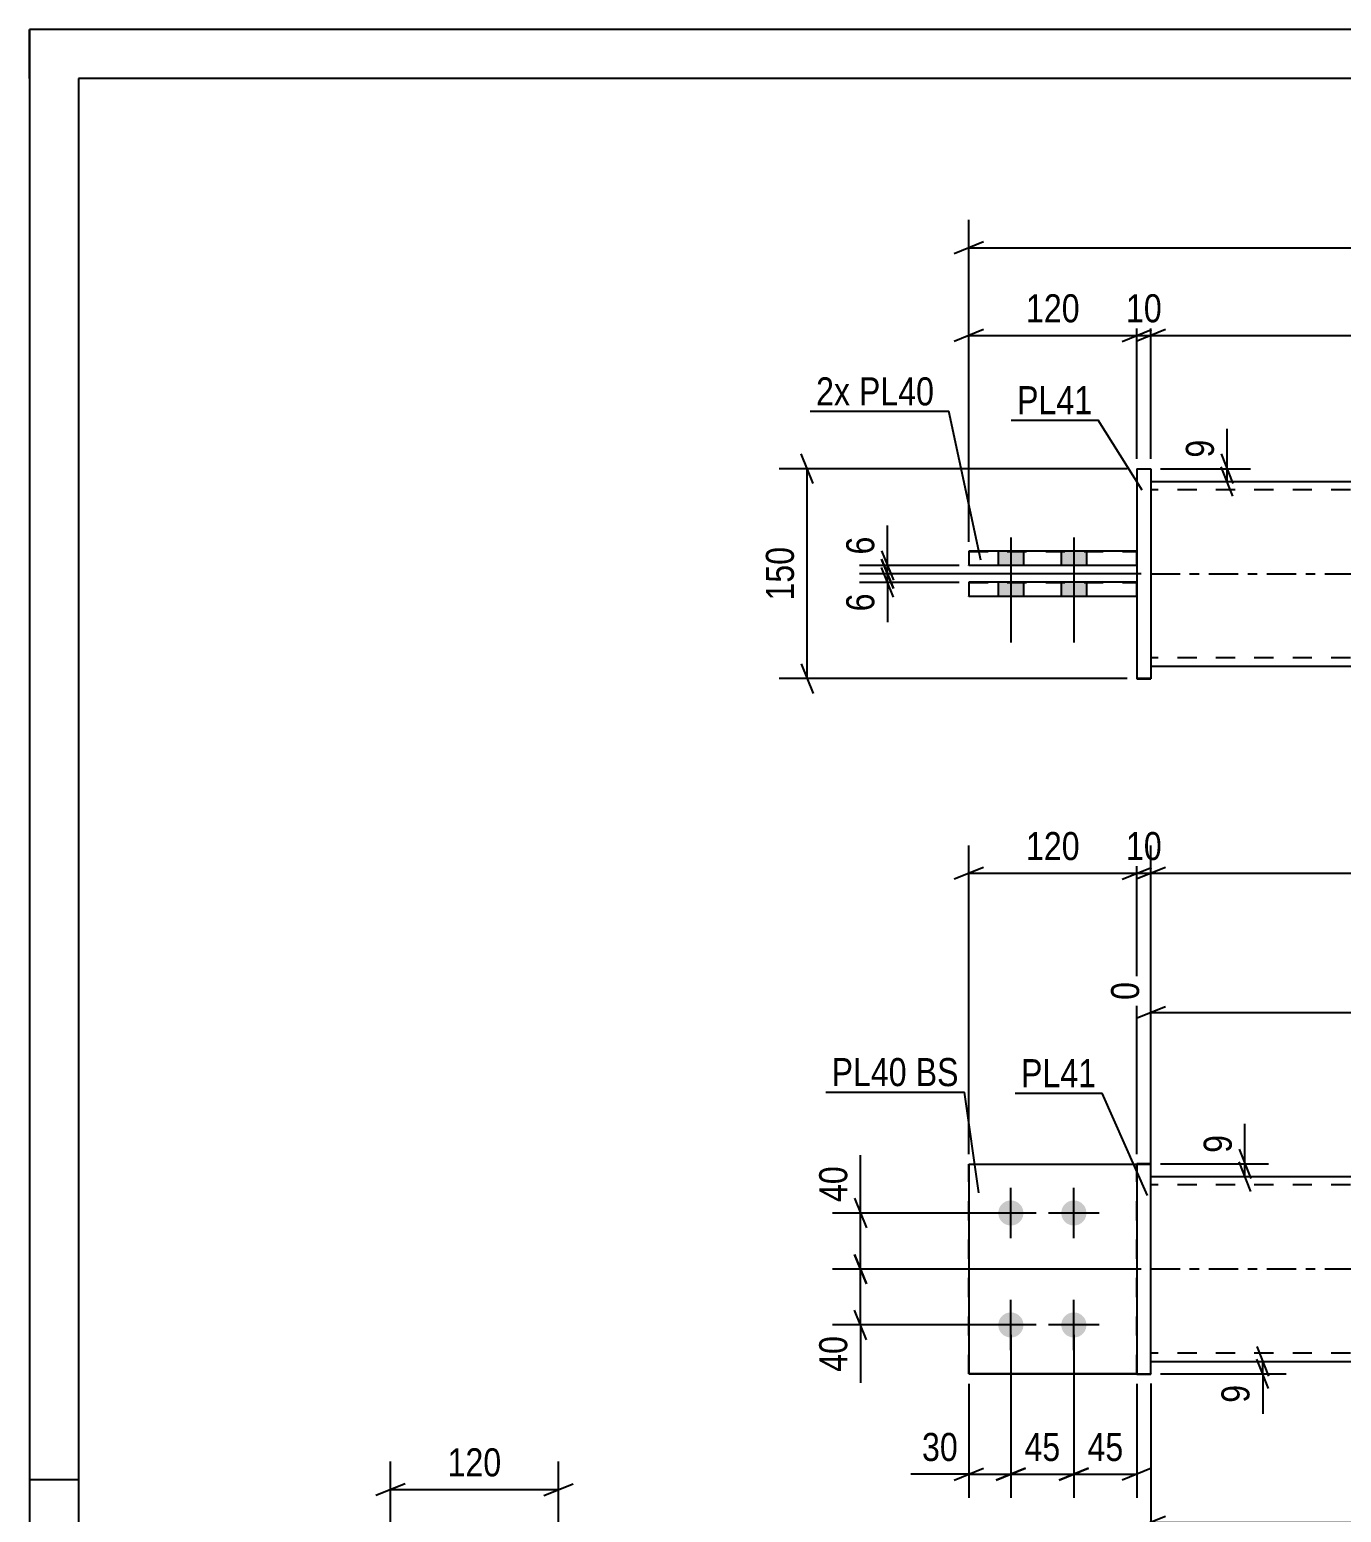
# Model space of a CAD drawing. Header units: millimetres. Extents: x 0 to 420, y 0 to 297.
# Drawn here: x 0 to 133.8, y 145.7 to 297 of the extents above; entities that cross this region are included whole.
import ezdxf

# ---------------------------------------------------------------- set-up
doc = ezdxf.new("R2010")
doc.units = ezdxf.units.MM
doc.linetypes.add('DXK_LINE_DOT2', pattern=[3.9198, 1.9599, -1.9599])
doc.linetypes.add('DXK_LINE_DOT3', pattern=[5.9187, 2.979, -0.9799, 0.9799, -0.9799])
doc.styles.add('Arial Narrow', font='ARIALN.TTF', dxfattribs={"height": 0.2})

# ---------------------------------------------------------------- blocks, each defined once
blk = doc.blocks.new('Unknown-585758376-1128')
at = {"color": 5, "linetype": 'Continuous'}
for p, q in [((420, 297), (0, 297)), ((0, 297), (0, 0)), ((0, 292), (0, 297)), ((415, 292), (5, 292)), ((5, 292), (5, 5)), ((5, 149), (0, 149))]:
    blk.add_line(p, q, dxfattribs=at)
blk = doc.blocks.new('Part-585758376-1943 - 1919')
at = {"color": 2, "linetype": 'Continuous'}
for p, q in [((114.4, 181.24), (112.97, 181.24)), ((112.97, 181.24), (112.97, 159.78)), ((114.4, 159.78), (114.4, 181.24)), ((112.97, 159.81), (114.4, 159.81)), ((112.97, 159.78), (114.4, 159.78)), ((114.4, 159.81), (114.4, 159.78))]:
    blk.add_line(p, q, dxfattribs=at)
at = {"color": 7, "linetype": 'DXK_LINE_DOT2'}
blk.add_line((112.97, 181.2), (114.4, 181.2), dxfattribs=at)
blk = doc.blocks.new('Bolt-585758376-1927 - 1919')
at = {"linetype": 'Continuous'}
for points in [[(100.12, 174.94), (99.85, 174.97), (99.59, 175.05), (99.36, 175.18), (99.16, 175.36), (99, 175.58), (98.89, 175.83), (98.84, 176.09), (98.84, 176.36), (98.89, 176.62), (99, 176.87), (99.16, 177.08), (99.36, 177.26), (99.59, 177.4), (99.85, 177.48), (100.12, 177.51), (100.38, 177.48), (100.64, 177.4), (100.87, 177.26), (101.07, 177.08), (101.23, 176.87), (101.34, 176.62), (101.39, 176.36), (101.39, 176.09), (101.34, 175.83), (101.23, 175.58), (101.07, 175.36), (100.87, 175.18), (100.64, 175.05), (100.38, 174.97)], [(106.54, 174.94), (106.28, 174.97), (106.02, 175.05), (105.79, 175.18), (105.59, 175.36), (105.43, 175.58), (105.32, 175.83), (105.27, 176.09), (105.27, 176.36), (105.32, 176.62), (105.43, 176.87), (105.59, 177.08), (105.79, 177.26), (106.02, 177.4), (106.28, 177.48), (106.54, 177.51), (106.81, 177.48), (107.07, 177.4), (107.3, 177.26), (107.5, 177.08), (107.66, 176.87), (107.77, 176.62), (107.82, 176.36), (107.82, 176.09), (107.77, 175.83), (107.66, 175.58), (107.5, 175.36), (107.3, 175.18), (107.07, 175.05), (106.81, 174.97)], [(100.12, 163.51), (99.85, 163.54), (99.59, 163.62), (99.36, 163.75), (99.16, 163.93), (99, 164.15), (98.89, 164.4), (98.84, 164.66), (98.84, 164.93), (98.89, 165.19), (99, 165.44), (99.16, 165.65), (99.36, 165.83), (99.59, 165.97), (99.85, 166.05), (100.12, 166.08), (100.38, 166.05), (100.64, 165.97), (100.87, 165.83), (101.07, 165.65), (101.23, 165.44), (101.34, 165.19), (101.39, 164.93), (101.39, 164.66), (101.34, 164.4), (101.23, 164.15), (101.07, 163.93), (100.87, 163.75), (100.64, 163.62), (100.38, 163.54)], [(106.54, 163.51), (106.28, 163.54), (106.02, 163.62), (105.79, 163.75), (105.59, 163.93), (105.43, 164.15), (105.32, 164.4), (105.27, 164.66), (105.27, 164.93), (105.32, 165.19), (105.43, 165.44), (105.59, 165.65), (105.79, 165.83), (106.02, 165.97), (106.28, 166.05), (106.54, 166.08), (106.81, 166.05), (107.07, 165.97), (107.3, 165.83), (107.5, 165.65), (107.66, 165.44), (107.77, 165.19), (107.82, 164.93), (107.82, 164.66), (107.77, 164.4), (107.66, 164.15), (107.5, 163.93), (107.3, 163.75), (107.07, 163.62), (106.81, 163.54)]]:
    blk.add_hatch(color=1, dxfattribs=at).paths.add_polyline_path(points)
at = {"color": 1, "linetype": 'Continuous'}
for p, q in [((100.12, 173.65), (100.12, 178.79)), ((106.54, 173.65), (106.54, 178.79)), ((102.69, 176.22), (97.54, 176.22)), ((109.12, 176.22), (103.97, 176.22)), ((100.12, 162.22), (100.12, 167.36)), ((106.54, 162.22), (106.54, 167.36)), ((102.69, 164.79), (97.54, 164.79)), ((109.12, 164.79), (103.97, 164.79))]:
    blk.add_line(p, q, dxfattribs=at)
blk = doc.blocks.new('Part-585758376-1948 - 1919')
at = {"color": 7, "linetype": 'DXK_LINE_DOT2'}
for p, q in [((95.83, 181.22), (112.97, 181.22)), ((95.83, 181.22), (112.97, 181.22)), ((95.83, 159.79), (95.83, 181.22)), ((112.97, 181.22), (112.97, 181.22)), ((112.97, 159.79), (112.97, 181.22)), ((95.83, 159.79), (95.83, 159.79)), ((95.83, 159.79), (95.83, 159.79))]:
    blk.add_line(p, q, dxfattribs=at)
at = {"color": 2, "linetype": 'Continuous'}
for p, q in [((95.83, 159.79), (112.97, 159.79)), ((112.97, 159.79), (95.83, 159.79)), ((95.83, 159.79), (95.83, 159.79)), ((112.97, 159.79), (112.97, 159.79))]:
    blk.add_line(p, q, dxfattribs=at)
blk = doc.blocks.new('Part-585758376-1953 - 1919')
at = {"color": 2, "linetype": 'Continuous'}
for p, q in [((95.83, 181.22), (112.97, 181.22)), ((95.83, 181.22), (95.83, 159.79)), ((95.83, 159.79), (112.97, 159.79)), ((112.97, 159.79), (95.83, 159.79)), ((112.97, 159.79), (112.97, 159.81))]:
    blk.add_line(p, q, dxfattribs=at)
at = {"color": 7, "linetype": 'DXK_LINE_DOT2'}
for p, q in [((95.83, 181.22), (112.97, 181.22)), ((112.97, 181.22), (112.97, 181.22)), ((112.97, 181.22), (112.97, 159.79)), ((95.83, 159.79), (95.83, 159.79)), ((95.83, 159.79), (95.83, 159.79))]:
    blk.add_line(p, q, dxfattribs=at)
blk = doc.blocks.new('Part-585758376-1968 - 1919')
at = {"linetype": 'Continuous'}
blk.add_hatch(color=2, dxfattribs=at).paths.add_polyline_path([(144.97, 161.08), (144.17, 162.48), (145.77, 162.48)])
at = {"color": 2, "linetype": 'Continuous'}
for p, q in [((114.4, 179.93), (236.67, 179.93)), ((144.97, 161.08), (144.17, 162.48)), ((144.17, 162.48), (145.77, 162.48)), ((145.77, 162.48), (144.97, 161.08)), ((114.4, 161.08), (236.67, 161.08))]:
    blk.add_line(p, q, dxfattribs=at)
at = {"color": 7, "linetype": 'DXK_LINE_DOT2'}
for p, q in [((114.4, 161.08), (114.4, 179.93)), ((236.67, 179.08), (114.4, 179.08)), ((236.67, 179.93), (236.67, 161.08)), ((236.67, 161.93), (114.4, 161.93))]:
    blk.add_line(p, q, dxfattribs=at)
at = {"color": 7, "linetype": 'DXK_LINE_DOT3'}
blk.add_line((114.4, 170.51), (236.67, 170.51), dxfattribs=at)
at = {"color": 2, "linetype": 'Continuous'}
blk.add_circle((144.97, 161.98), 1, dxfattribs=at)
blk = doc.blocks.new('Part-585758376-2286 - 2280')
at = {"color": 2, "linetype": 'Continuous'}
for p, q in [((112.97, 240.62), (95.83, 240.62)), ((95.83, 240.62), (95.83, 239.19)), ((95.83, 239.19), (112.97, 239.19)), ((95.83, 239.16), (95.83, 239.19)), ((95.83, 239.19), (95.83, 239.16)), ((112.97, 239.16), (95.83, 239.16)), ((112.97, 239.19), (112.97, 240.62))]:
    blk.add_line(p, q, dxfattribs=at)
at = {"color": 7, "linetype": 'DXK_LINE_DOT2'}
for p, q in [((95.83, 240.59), (112.97, 240.59)), ((112.97, 239.19), (112.97, 239.16)), ((112.97, 239.16), (112.97, 239.19))]:
    blk.add_line(p, q, dxfattribs=at)
blk = doc.blocks.new('Part-585758376-2301 - 2280')
at = {"linetype": 'Continuous'}
blk.add_hatch(color=2, dxfattribs=at).paths.add_polyline_path([(144.97, 241.46), (144.17, 242.86), (145.77, 242.86)])
at = {"color": 2, "linetype": 'Continuous'}
for p, q in [((114.4, 250.89), (236.67, 250.89)), ((144.97, 241.46), (144.17, 242.86)), ((144.17, 242.86), (145.77, 242.86)), ((145.77, 242.86), (144.97, 241.46)), ((114.4, 232.03), (236.67, 232.03))]:
    blk.add_line(p, q, dxfattribs=at)
at = {"color": 7, "linetype": 'DXK_LINE_DOT2'}
for p, q in [((114.4, 250.89), (114.4, 232.03)), ((236.67, 250.03), (114.4, 250.03)), ((236.67, 250.89), (236.67, 232.03)), ((236.67, 232.89), (114.4, 232.89))]:
    blk.add_line(p, q, dxfattribs=at)
at = {"color": 7, "linetype": 'DXK_LINE_DOT3'}
blk.add_line((114.4, 241.46), (236.67, 241.46), dxfattribs=at)
at = {"color": 2, "linetype": 'Continuous'}
blk.add_circle((144.97, 242.36), 1, dxfattribs=at)
blk = doc.blocks.new('Part-585758376-2316 - 2280')
at = {"color": 2, "linetype": 'Continuous'}
for p, q in [((112.97, 243.76), (95.83, 243.76)), ((95.83, 243.76), (95.83, 242.33)), ((112.97, 242.33), (112.97, 243.76)), ((95.83, 242.33), (112.97, 242.33)), ((95.83, 242.3), (95.83, 242.33)), ((95.83, 242.33), (95.83, 242.3)), ((112.97, 242.3), (95.83, 242.3))]:
    blk.add_line(p, q, dxfattribs=at)
at = {"color": 7, "linetype": 'DXK_LINE_DOT2'}
for p, q in [((95.83, 243.73), (112.97, 243.73)), ((112.97, 242.3), (112.97, 242.33)), ((112.97, 242.33), (112.97, 242.3))]:
    blk.add_line(p, q, dxfattribs=at)
blk = doc.blocks.new('Part-585758376-2321 - 2280')
at = {"color": 2, "linetype": 'Continuous'}
for p, q in [((112.97, 252.19), (114.4, 252.19)), ((112.97, 252.19), (112.97, 230.76)), ((114.4, 252.19), (114.4, 230.73)), ((114.4, 230.76), (112.97, 230.76)), ((112.97, 230.76), (112.97, 230.73)), ((112.97, 230.76), (112.97, 230.73)), ((112.97, 230.73), (114.4, 230.73))]:
    blk.add_line(p, q, dxfattribs=at)
at = {"color": 7, "linetype": 'DXK_LINE_DOT2'}
for p, q in [((112.97, 252.16), (114.4, 252.16)), ((114.4, 252.16), (114.4, 252.19))]:
    blk.add_line(p, q, dxfattribs=at)
blk = doc.blocks.new('Bolt-585758376-2322 - 2280')
at = {"linetype": 'Continuous'}
for points in [[(98.83, 242.33), (101.4, 242.33), (101.4, 243.75), (98.83, 243.75)], [(98.83, 242.31), (101.4, 242.31), (101.4, 243.74), (98.83, 243.74)], [(105.26, 242.33), (107.83, 242.33), (107.83, 243.75), (105.26, 243.75)], [(105.26, 242.31), (107.83, 242.31), (107.83, 243.74), (105.26, 243.74)], [(98.83, 239.18), (101.4, 239.18), (101.4, 240.61), (98.83, 240.61)], [(98.83, 239.17), (101.4, 239.17), (101.4, 240.6), (98.83, 240.6)], [(105.26, 239.18), (107.83, 239.18), (107.83, 240.61), (105.26, 240.61)], [(105.26, 239.17), (107.83, 239.17), (107.83, 240.6), (105.26, 240.6)]]:
    blk.add_hatch(color=1, dxfattribs=at).paths.add_polyline_path(points)
at = {"color": 1, "linetype": 'Continuous'}
for p, q in [((100.12, 245.18), (100.12, 234.47)), ((100.12, 245.17), (100.12, 234.45)), ((106.54, 245.18), (106.54, 234.47)), ((106.54, 245.17), (106.54, 234.45)), ((98.83, 243.75), (98.83, 242.33)), ((98.83, 243.74), (98.83, 242.31)), ((101.4, 243.75), (101.4, 242.33)), ((101.4, 243.74), (101.4, 242.31)), ((105.26, 243.75), (105.26, 242.33)), ((105.26, 243.74), (105.26, 242.31)), ((107.83, 243.75), (107.83, 242.33)), ((107.83, 243.74), (107.83, 242.31)), ((98.83, 240.61), (98.83, 239.18)), ((98.83, 240.6), (98.83, 239.17)), ((101.4, 240.61), (101.4, 239.18)), ((101.4, 240.6), (101.4, 239.17)), ((105.26, 240.61), (105.26, 239.18)), ((105.26, 240.6), (105.26, 239.17)), ((107.83, 240.61), (107.83, 239.18)), ((107.83, 240.6), (107.83, 239.17))]:
    blk.add_line(p, q, dxfattribs=at)
blk = doc.blocks.new('StraightDimension-585758376-1584 - 1561')
at = {"color": 7, "linetype": 'Continuous'}
for p, q in [((36.81, 131.17), (36.81, 150.84)), ((53.96, 131.17), (53.96, 150.84)), ((38.31, 148.59), (35.31, 147.39)), ((52.46, 147.39), (55.46, 148.59)), ((36.81, 147.99), (53.96, 147.99))]:
    blk.add_line(p, q, dxfattribs=at)
at = {"color": 0}
blk.add_wipeout([(48.73, 148.74), (48.73, 152.94), (42.04, 152.94), (42.04, 148.74)], dxfattribs=at)
at = {"color": 3, "style": 'Arial Narrow'}
blk.add_text('120', height=2.863, dxfattribs=at).set_placement((42.64, 149.34))
blk = doc.blocks.new('StraightDimension-585758376-2189 - 1919')
at = {"color": 7, "linetype": 'Continuous'}
for p, q in [((114.4, 158.81), (114.4, 141.51)), ((236.67, 157.36), (236.67, 137.85)), ((115.9, 145.24), (112.9, 144.04)), ((114.4, 144.64), (236.67, 144.64)), ((235.17, 144.04), (238.17, 145.24))]:
    blk.add_line(p, q, dxfattribs=at)
at = {"color": 0}
blk.add_wipeout([(178.88, 145.39), (178.88, 149.59), (172.19, 149.59), (172.19, 145.39)], dxfattribs=at)
at = {"color": 0, "linetype": 'Continuous'}
for points in [[(113.8, 143.94), (109.6, 143.94), (109.6, 140.91), (113.8, 140.91)], [(236.07, 143.94), (231.87, 143.94), (231.87, 137.25), (236.07, 137.25)]]:
    blk.add_wipeout(points, dxfattribs=at)
at = {"color": 3, "style": 'Arial Narrow'}
blk.add_text('856', height=2.863, dxfattribs=at).set_placement((172.79, 145.99))
at = {"color": 3, "linetype": 'Continuous', "style": 'Arial Narrow'}
for s, height, p in [('0', 2.86, (113.2, 141.51)), ('856', 2.863, (235.47, 137.85))]:
    blk.add_text(s, height=height, rotation=90.0002, dxfattribs=at).set_placement(p)
blk = doc.blocks.new('StraightDimension-585758376-2207 - 1919')
at = {"color": 7, "linetype": 'Continuous'}
for p, q in [((100.12, 163.79), (100.12, 147.16)), ((106.54, 163.79), (106.54, 147.16)), ((98.62, 148.96), (101.62, 150.16)), ((108.04, 150.16), (105.04, 148.96)), ((100.12, 149.56), (106.54, 149.56))]:
    blk.add_line(p, q, dxfattribs=at)
at = {"color": 0}
blk.add_wipeout([(105.76, 150.31), (105.76, 154.51), (100.9, 154.51), (100.9, 150.31)], dxfattribs=at)
at = {"color": 3, "style": 'Arial Narrow'}
blk.add_text('45', height=2.863, dxfattribs=at).set_placement((101.5, 150.91))
blk = doc.blocks.new('StraightDimension-585758376-2144 - 1919')
at = {"color": 7, "linetype": 'Continuous'}
for p, q in [((84.17, 171.99), (85.37, 168.99)), ((113.4, 170.49), (81.92, 170.49)), ((84.77, 164.79), (84.77, 170.49)), ((85.37, 163.29), (84.17, 166.29)), ((99.12, 164.79), (81.92, 164.79))]:
    blk.add_line(p, q, dxfattribs=at)
at = {"color": 0}
blk.add_wipeout([(84.02, 164.27), (79.82, 164.27), (79.82, 159.41), (84.02, 159.41)], dxfattribs=at)
at = {"color": 7, "linetype": 'Continuous'}
blk.add_line((84.77, 164.79), (84.77, 158.88), dxfattribs=at)
blk.add_line((84.77, 164.79), (84.77, 158.88), dxfattribs=at)
at = {"color": 3, "style": 'Arial Narrow'}
blk.add_text('40', height=2.863, rotation=90.0002, dxfattribs=at).set_placement((83.42, 160.01))
blk = doc.blocks.new('StraightDimension-585758376-1971 - 1919')
at = {"color": 7, "linetype": 'Continuous'}
for p, q in [((95.83, 182.22), (95.83, 213.74)), ((112.97, 182.22), (112.97, 213.74)), ((97.33, 211.49), (94.33, 210.29)), ((95.83, 210.89), (112.97, 210.89)), ((111.47, 210.29), (114.47, 211.49))]:
    blk.add_line(p, q, dxfattribs=at)
at = {"color": 0}
blk.add_wipeout([(107.74, 211.64), (107.74, 215.84), (101.06, 215.84), (101.06, 211.64)], dxfattribs=at)
at = {"color": 3, "style": 'Arial Narrow'}
blk.add_text('120', height=2.863, dxfattribs=at).set_placement((101.66, 212.24))
blk = doc.blocks.new('StraightDimension-585758376-1993 - 1919')
at = {"color": 7, "linetype": 'Continuous'}
for p, q in [((112.97, 182.22), (112.97, 213.74)), ((114.4, 182.24), (114.4, 213.74)), ((111.47, 210.29), (114.47, 211.49)), ((115.9, 211.49), (112.9, 210.29)), ((112.97, 210.89), (114.4, 210.89))]:
    blk.add_line(p, q, dxfattribs=at)
at = {"color": 0}
blk.add_wipeout([(116.11, 211.64), (116.11, 215.84), (111.26, 215.84), (111.26, 211.64)], dxfattribs=at)
at = {"color": 3, "style": 'Arial Narrow'}
blk.add_text('10', height=2.863, dxfattribs=at).set_placement((111.86, 212.24))
blk = doc.blocks.new('StraightDimension-585758376-2010 - 1919')
at = {"color": 7, "linetype": 'Continuous'}
for p, q in [((114.4, 182.24), (114.4, 213.74)), ((236.67, 183.65), (236.67, 213.74)), ((115.9, 211.49), (112.9, 210.29)), ((114.4, 210.89), (236.67, 210.89)), ((235.17, 210.29), (238.17, 211.49))]:
    blk.add_line(p, q, dxfattribs=at)
at = {"color": 0}
blk.add_wipeout([(178.88, 211.64), (178.88, 215.84), (172.19, 215.84), (172.19, 211.64)], dxfattribs=at)
at = {"color": 3, "style": 'Arial Narrow'}
blk.add_text('856', height=2.863, dxfattribs=at).set_placement((172.79, 212.24))
blk = doc.blocks.new('StraightDimension-585758376-2194 - 1919')
at = {"color": 7, "linetype": 'Continuous'}
for p, q in [((106.54, 163.79), (106.54, 147.16)), ((112.97, 158.79), (112.97, 147.16)), ((105.04, 148.96), (108.04, 150.16)), ((114.47, 150.16), (111.47, 148.96)), ((106.54, 149.56), (112.97, 149.56))]:
    blk.add_line(p, q, dxfattribs=at)
at = {"color": 0}
blk.add_wipeout([(112.19, 150.31), (112.19, 154.51), (107.33, 154.51), (107.33, 150.31)], dxfattribs=at)
at = {"color": 3, "style": 'Arial Narrow'}
blk.add_text('45', height=2.863, dxfattribs=at).set_placement((107.93, 150.91))
blk = doc.blocks.new('StraightDimension-585758376-2157 - 1919')
at = {"color": 7, "linetype": 'Continuous'}
for p, q in [((84.17, 177.72), (85.37, 174.72)), ((99.12, 176.22), (81.92, 176.22)), ((84.77, 170.49), (84.77, 176.22)), ((85.37, 168.99), (84.17, 171.99)), ((113.4, 170.49), (81.92, 170.49))]:
    blk.add_line(p, q, dxfattribs=at)
at = {"color": 0}
blk.add_wipeout([(84.02, 181.6), (79.82, 181.6), (79.82, 176.74), (84.02, 176.74)], dxfattribs=at)
at = {"color": 7, "linetype": 'Continuous'}
blk.add_line((84.77, 176.22), (84.77, 182.13), dxfattribs=at)
blk.add_line((84.77, 176.22), (84.77, 182.13), dxfattribs=at)
at = {"color": 3, "style": 'Arial Narrow'}
blk.add_text('40', height=2.863, rotation=90.0002, dxfattribs=at).set_placement((83.42, 177.34))
blk = doc.blocks.new('StraightDimension-585758376-2171 - 1919')
at = {"color": 7, "linetype": 'Continuous'}
for p, q in [((123.4, 182.74), (124.6, 179.74)), ((115.4, 181.24), (126.4, 181.24)), ((124.6, 178.43), (123.4, 181.43)), ((124, 179.93), (124, 181.24)), ((115.4, 179.93), (126.4, 179.93))]:
    blk.add_line(p, q, dxfattribs=at)
at = {"color": 0}
blk.add_wipeout([(123.25, 184.79), (119.05, 184.79), (119.05, 181.76), (123.25, 181.76)], dxfattribs=at)
at = {"color": 7, "linetype": 'Continuous'}
blk.add_line((124, 181.24), (124, 185.31), dxfattribs=at)
blk.add_line((124, 181.24), (124, 185.31), dxfattribs=at)
at = {"color": 3, "style": 'Arial Narrow'}
blk.add_text('9', height=2.86, rotation=90.0002, dxfattribs=at).set_placement((122.65, 182.36))
blk = doc.blocks.new('StraightDimension-585758376-2180 - 1919')
at = {"color": 7, "linetype": 'Continuous'}
for p, q in [((125.21, 162.58), (126.41, 159.58)), ((115.4, 161.08), (128.21, 161.08)), ((126.41, 158.31), (125.21, 161.31)), ((125.81, 159.81), (125.81, 161.08)), ((115.4, 159.81), (128.21, 159.81))]:
    blk.add_line(p, q, dxfattribs=at)
at = {"color": 0}
blk.add_wipeout([(125.06, 159.28), (120.86, 159.28), (120.86, 156.25), (125.06, 156.25)], dxfattribs=at)
at = {"color": 7, "linetype": 'Continuous'}
blk.add_line((125.81, 159.81), (125.81, 155.73), dxfattribs=at)
blk.add_line((125.81, 159.81), (125.81, 155.73), dxfattribs=at)
at = {"color": 3, "style": 'Arial Narrow'}
blk.add_text('9', height=2.86, rotation=90.0002, dxfattribs=at).set_placement((124.46, 156.85))
blk = doc.blocks.new('StraightDimension-585758376-2214 - 1919')
at = {"color": 7, "linetype": 'Continuous'}
for p, q in [((100.12, 163.79), (100.12, 147.16)), ((95.83, 158.79), (95.83, 147.16)), ((94.33, 148.96), (97.33, 150.16)), ((101.62, 150.16), (98.62, 148.96)), ((95.83, 149.56), (100.12, 149.56))]:
    blk.add_line(p, q, dxfattribs=at)
at = {"color": 0}
blk.add_wipeout([(95.3, 150.31), (95.3, 154.51), (90.45, 154.51), (90.45, 150.31)], dxfattribs=at)
at = {"color": 7, "linetype": 'Continuous'}
blk.add_line((95.83, 149.56), (89.92, 149.56), dxfattribs=at)
blk.add_line((95.83, 149.56), (89.92, 149.56), dxfattribs=at)
at = {"color": 3, "style": 'Arial Narrow'}
blk.add_text('30', height=2.863, dxfattribs=at).set_placement((91.05, 150.91))
blk = doc.blocks.new('StraightDimension-585758376-2225 - 1919')
at = {"color": 7, "linetype": 'Continuous'}
for p, q in [((236.67, 183.65), (236.67, 203.45)), ((114.4, 180.93), (114.4, 199.79)), ((115.9, 197.27), (112.9, 196.07)), ((235.17, 196.07), (238.17, 197.27)), ((114.4, 196.67), (236.67, 196.67))]:
    blk.add_line(p, q, dxfattribs=at)
at = {"color": 0, "linetype": 'Continuous'}
for points in [[(236.07, 204.05), (231.87, 204.05), (231.87, 197.37), (236.07, 197.37)], [(113.8, 200.39), (109.6, 200.39), (109.6, 197.37), (113.8, 197.37)]]:
    blk.add_wipeout(points, dxfattribs=at)
at = {"color": 0}
blk.add_wipeout([(178.88, 197.42), (178.88, 201.62), (172.19, 201.62), (172.19, 197.42)], dxfattribs=at)
at = {"color": 3, "linetype": 'Continuous', "style": 'Arial Narrow'}
for s, height, p in [('856', 2.863, (235.47, 197.97)), ('0', 2.86, (113.2, 197.97))]:
    blk.add_text(s, height=height, rotation=90.0002, dxfattribs=at).set_placement(p)
at = {"color": 3, "style": 'Arial Narrow'}
blk.add_text('856', height=2.863, dxfattribs=at).set_placement((172.79, 198.02))
blk = doc.blocks.new('StraightDimension-585758376-2422 - 2280')
at = {"color": 7, "linetype": 'Continuous'}
for p, q in [((95.83, 244.73), (95.83, 277.58)), ((255.24, 244.75), (255.24, 277.58)), ((97.33, 275.33), (94.33, 274.13)), ((95.83, 274.73), (255.24, 274.73)), ((253.74, 274.13), (256.74, 275.33))]:
    blk.add_line(p, q, dxfattribs=at)
at = {"color": 0}
blk.add_wipeout([(179.79, 275.48), (179.79, 279.68), (171.28, 279.68), (171.28, 275.48)], dxfattribs=at)
at = {"color": 3, "style": 'Arial Narrow'}
blk.add_text('1116', height=2.863, dxfattribs=at).set_placement((171.88, 276.08))
blk = doc.blocks.new('StraightDimension-585758376-2444 - 2280')
at = {"color": 7, "linetype": 'Continuous'}
for p, q in [((86.93, 242.95), (88.13, 239.95)), ((113.4, 241.45), (84.68, 241.45)), ((88.13, 239.09), (86.93, 242.09)), ((87.53, 240.59), (87.53, 241.45)), ((94.83, 240.59), (84.68, 240.59))]:
    blk.add_line(p, q, dxfattribs=at)
at = {"color": 0}
blk.add_wipeout([(86.78, 240.06), (82.58, 240.06), (82.58, 237.03), (86.78, 237.03)], dxfattribs=at)
at = {"color": 7, "linetype": 'Continuous'}
blk.add_line((87.53, 240.59), (87.53, 236.51), dxfattribs=at)
blk.add_line((87.53, 240.59), (87.53, 236.51), dxfattribs=at)
at = {"color": 3, "style": 'Arial Narrow'}
blk.add_text('6', height=2.86, rotation=90.0002, dxfattribs=at).set_placement((86.18, 237.63))
blk = doc.blocks.new('StraightDimension-585758376-2330 - 2280')
at = {"color": 7, "linetype": 'Continuous'}
for p, q in [((121.58, 253.69), (122.78, 250.69)), ((115.4, 252.19), (124.58, 252.19)), ((122.78, 249.39), (121.58, 252.39)), ((122.18, 250.89), (122.18, 252.19)), ((115.4, 250.89), (124.58, 250.89))]:
    blk.add_line(p, q, dxfattribs=at)
at = {"color": 0}
blk.add_wipeout([(121.43, 255.74), (117.23, 255.74), (117.23, 252.72), (121.43, 252.72)], dxfattribs=at)
at = {"color": 7, "linetype": 'Continuous'}
blk.add_line((122.18, 252.19), (122.18, 256.27), dxfattribs=at)
blk.add_line((122.18, 252.19), (122.18, 256.27), dxfattribs=at)
at = {"color": 3, "style": 'Arial Narrow'}
blk.add_text('9', height=2.86, rotation=90.0002, dxfattribs=at).set_placement((120.83, 253.32))
blk = doc.blocks.new('StraightDimension-585758376-2391 - 2280')
at = {"color": 7, "linetype": 'Continuous'}
for p, q in [((114.4, 253.19), (114.4, 268.63)), ((236.67, 254.6), (236.67, 268.63)), ((115.9, 266.38), (112.9, 265.18)), ((235.17, 265.18), (238.17, 266.38)), ((114.4, 265.78), (236.67, 265.78))]:
    blk.add_line(p, q, dxfattribs=at)
at = {"color": 0}
blk.add_wipeout([(178.88, 266.53), (178.88, 270.73), (172.19, 270.73), (172.19, 266.53)], dxfattribs=at)
at = {"color": 3, "style": 'Arial Narrow'}
blk.add_text('856', height=2.863, dxfattribs=at).set_placement((172.79, 267.13))
blk = doc.blocks.new('StraightDimension-585758376-2401 - 2280')
at = {"color": 7, "linetype": 'Continuous'}
for p, q in [((95.83, 244.73), (95.83, 268.63)), ((112.97, 253.19), (112.97, 268.63)), ((97.33, 266.38), (94.33, 265.18)), ((111.47, 265.18), (114.47, 266.38)), ((95.83, 265.78), (112.97, 265.78))]:
    blk.add_line(p, q, dxfattribs=at)
at = {"color": 0}
blk.add_wipeout([(107.74, 266.53), (107.74, 270.73), (101.06, 270.73), (101.06, 266.53)], dxfattribs=at)
at = {"color": 3, "style": 'Arial Narrow'}
blk.add_text('120', height=2.863, dxfattribs=at).set_placement((101.66, 267.13))
blk = doc.blocks.new('StraightDimension-585758376-2411 - 2280')
at = {"color": 7, "linetype": 'Continuous'}
for p, q in [((112.97, 253.19), (112.97, 268.63)), ((114.4, 253.19), (114.4, 268.63)), ((111.47, 265.18), (114.47, 266.38)), ((115.9, 266.38), (112.9, 265.18)), ((112.97, 265.78), (114.4, 265.78))]:
    blk.add_line(p, q, dxfattribs=at)
at = {"color": 0}
blk.add_wipeout([(116.11, 266.53), (116.11, 270.73), (111.26, 270.73), (111.26, 266.53)], dxfattribs=at)
at = {"color": 3, "style": 'Arial Narrow'}
blk.add_text('10', height=2.863, dxfattribs=at).set_placement((111.86, 267.13))
blk = doc.blocks.new('StraightDimension-585758376-2433 - 2280')
at = {"color": 7, "linetype": 'Continuous'}
for p, q in [((79.93, 250.69), (78.73, 253.69)), ((111.97, 252.19), (76.48, 252.19)), ((79.33, 230.76), (79.33, 252.19)), ((78.73, 232.26), (79.93, 229.26)), ((111.97, 230.76), (76.48, 230.76))]:
    blk.add_line(p, q, dxfattribs=at)
at = {"color": 0}
blk.add_wipeout([(78.58, 244.82), (74.38, 244.82), (74.38, 238.13), (78.58, 238.13)], dxfattribs=at)
at = {"color": 3, "style": 'Arial Narrow'}
blk.add_text('150', height=2.863, rotation=90.0002, dxfattribs=at).set_placement((77.98, 238.73))
blk = doc.blocks.new('StraightDimension-585758376-2460 - 2280')
at = {"color": 7, "linetype": 'Continuous'}
for p, q in [((86.93, 243.8), (88.13, 240.8)), ((94.83, 242.3), (84.68, 242.3)), ((88.13, 239.95), (86.93, 242.95)), ((87.53, 241.45), (87.53, 242.3)), ((113.4, 241.45), (84.68, 241.45))]:
    blk.add_line(p, q, dxfattribs=at)
at = {"color": 0}
blk.add_wipeout([(86.78, 245.86), (82.58, 245.86), (82.58, 242.83), (86.78, 242.83)], dxfattribs=at)
at = {"color": 7, "linetype": 'Continuous'}
blk.add_line((87.53, 242.3), (87.53, 246.38), dxfattribs=at)
blk.add_line((87.53, 242.3), (87.53, 246.38), dxfattribs=at)
at = {"color": 3, "style": 'Arial Narrow'}
blk.add_text('6', height=2.86, rotation=90.0002, dxfattribs=at).set_placement((86.18, 243.43))
blk = doc.blocks.new('Mark-585758376-1939 - 1919')
at = {"color": 0}
blk.add_wipeout([(108.82, 189.06), (108.82, 192.06), (101.15, 192.06), (101.15, 189.06)], dxfattribs=at)
blk.add_wipeout([(108.82, 189.06), (108.82, 192.06), (101.15, 192.06), (101.15, 189.06)], dxfattribs=at)
at = {"color": 30, "linetype": 'Continuous'}
for p in [(100.55, 188.46), (114.05, 178.02)]:
    blk.add_line(p, (109.42, 188.46), dxfattribs=at)
at = {"color": 3, "style": 'Arial Narrow'}
blk.add_text('PL41', height=2.863, dxfattribs=at).set_placement((101.15, 189.06))
blk = doc.blocks.new('MarkSet-585758376-2249 - 1919')
at = {"color": 0}
for points in [[(89.5, 189.17), (89.5, 192.17), (81.82, 192.17), (81.82, 189.17)], [(94.78, 189.17), (94.78, 192.17), (90.4, 192.17), (90.4, 189.17)]]:
    blk.add_wipeout(points, dxfattribs=at)
for points in [[(89.5, 189.17), (89.5, 192.17), (81.82, 192.17), (81.82, 189.17)], [(94.78, 189.17), (94.78, 192.17), (90.4, 192.17), (90.4, 189.17)]]:
    blk.add_wipeout(points, dxfattribs=at)
at = {"color": 30, "linetype": 'Continuous'}
for p in [(81.22, 188.57), (96.84, 178.29)]:
    blk.add_line(p, (95.38, 188.57), dxfattribs=at)
at = {"color": 3, "style": 'Arial Narrow'}
for s, p in [('PL40', (81.82, 189.17)), ('BS', (90.4, 189.17))]:
    blk.add_text(s, height=2.863, dxfattribs=at).set_placement(p)
blk = doc.blocks.new('MarkSet-585758376-2498 - 2280')
at = {"color": 30, "linetype": 'Continuous'}
blk.add_line((97.04, 242.86), (93.78, 258.05), dxfattribs=at)
at = {"color": 0}
for points in [[(83.71, 258.65), (83.71, 261.65), (80.24, 261.65), (80.24, 258.65)], [(92.28, 258.65), (92.28, 261.65), (84.61, 261.65), (84.61, 258.65)]]:
    blk.add_wipeout(points, dxfattribs=at)
for points in [[(83.71, 258.65), (83.71, 261.65), (80.24, 261.65), (80.24, 258.65)], [(92.28, 258.65), (92.28, 261.65), (84.61, 261.65), (84.61, 258.65)]]:
    blk.add_wipeout(points, dxfattribs=at)
at = {"color": 30, "linetype": 'Continuous'}
blk.add_line((79.64, 258.05), (93.78, 258.05), dxfattribs=at)
at = {"color": 3, "style": 'Arial Narrow'}
for s, p in [('2x', (80.24, 258.65)), ('PL40', (84.61, 258.65))]:
    blk.add_text(s, height=2.863, dxfattribs=at).set_placement(p)
blk = doc.blocks.new('Mark-585758376-2317 - 2280')
at = {"color": 0}
blk.add_wipeout([(108.43, 257.75), (108.43, 260.75), (100.75, 260.75), (100.75, 257.75)], dxfattribs=at)
blk.add_wipeout([(108.43, 257.75), (108.43, 260.75), (100.75, 260.75), (100.75, 257.75)], dxfattribs=at)
at = {"color": 30, "linetype": 'Continuous'}
for p in [(100.15, 257.15), (113.51, 250.01)]:
    blk.add_line(p, (109.03, 257.15), dxfattribs=at)
at = {"color": 3, "style": 'Arial Narrow'}
blk.add_text('PL41', height=2.863, dxfattribs=at).set_placement((100.75, 257.75))

msp = doc.modelspace()

# ---------------------------------------------------------------- block references
for name in ['Unknown-585758376-1128', 'Part-585758376-2321 - 2280', 'Part-585758376-2301 - 2280', 'Bolt-585758376-2322 - 2280', 'Part-585758376-2316 - 2280', 'Part-585758376-2286 - 2280', 'Part-585758376-1948 - 1919', 'Part-585758376-1953 - 1919', 'Part-585758376-1943 - 1919', 'Bolt-585758376-1927 - 1919', 'Part-585758376-1968 - 1919']:
    msp.add_blockref(name, (0, 0))

# ---------------------------------------------------------------- next in the draw order: block references
for name in ['StraightDimension-585758376-2422 - 2280', 'StraightDimension-585758376-2444 - 2280', 'StraightDimension-585758376-1971 - 1919', 'StraightDimension-585758376-2207 - 1919', 'StraightDimension-585758376-2189 - 1919', 'StraightDimension-585758376-1584 - 1561']:
    msp.add_blockref(name, (0, 0))

# ---------------------------------------------------------------- next in the draw order: block references
for name in ['StraightDimension-585758376-2330 - 2280', 'StraightDimension-585758376-1993 - 1919', 'StraightDimension-585758376-2144 - 1919', 'StraightDimension-585758376-2180 - 1919']:
    msp.add_blockref(name, (0, 0))

# ---------------------------------------------------------------- next in the draw order: block references
for name in ['StraightDimension-585758376-2391 - 2280', 'StraightDimension-585758376-2010 - 1919', 'StraightDimension-585758376-2214 - 1919', 'StraightDimension-585758376-2194 - 1919']:
    msp.add_blockref(name, (0, 0))

# ---------------------------------------------------------------- next in the draw order: block references
for name in ['StraightDimension-585758376-2401 - 2280', 'StraightDimension-585758376-2171 - 1919', 'StraightDimension-585758376-2157 - 1919']:
    msp.add_blockref(name, (0, 0))

# ---------------------------------------------------------------- next in the draw order: block references
for name in ['StraightDimension-585758376-2411 - 2280', 'StraightDimension-585758376-2225 - 1919', 'MarkSet-585758376-2249 - 1919']:
    msp.add_blockref(name, (0, 0))

# ---------------------------------------------------------------- next in the draw order: block references
for name in ['StraightDimension-585758376-2433 - 2280', 'Mark-585758376-1939 - 1919']:
    msp.add_blockref(name, (0, 0))

# ---------------------------------------------------------------- next in the draw order: block references
for name in ['Mark-585758376-2317 - 2280', 'StraightDimension-585758376-2460 - 2280']:
    msp.add_blockref(name, (0, 0))

# ---------------------------------------------------------------- next in the draw order: block references
msp.add_blockref('MarkSet-585758376-2498 - 2280', (0, 0))

doc.saveas('drawing.dxf')
